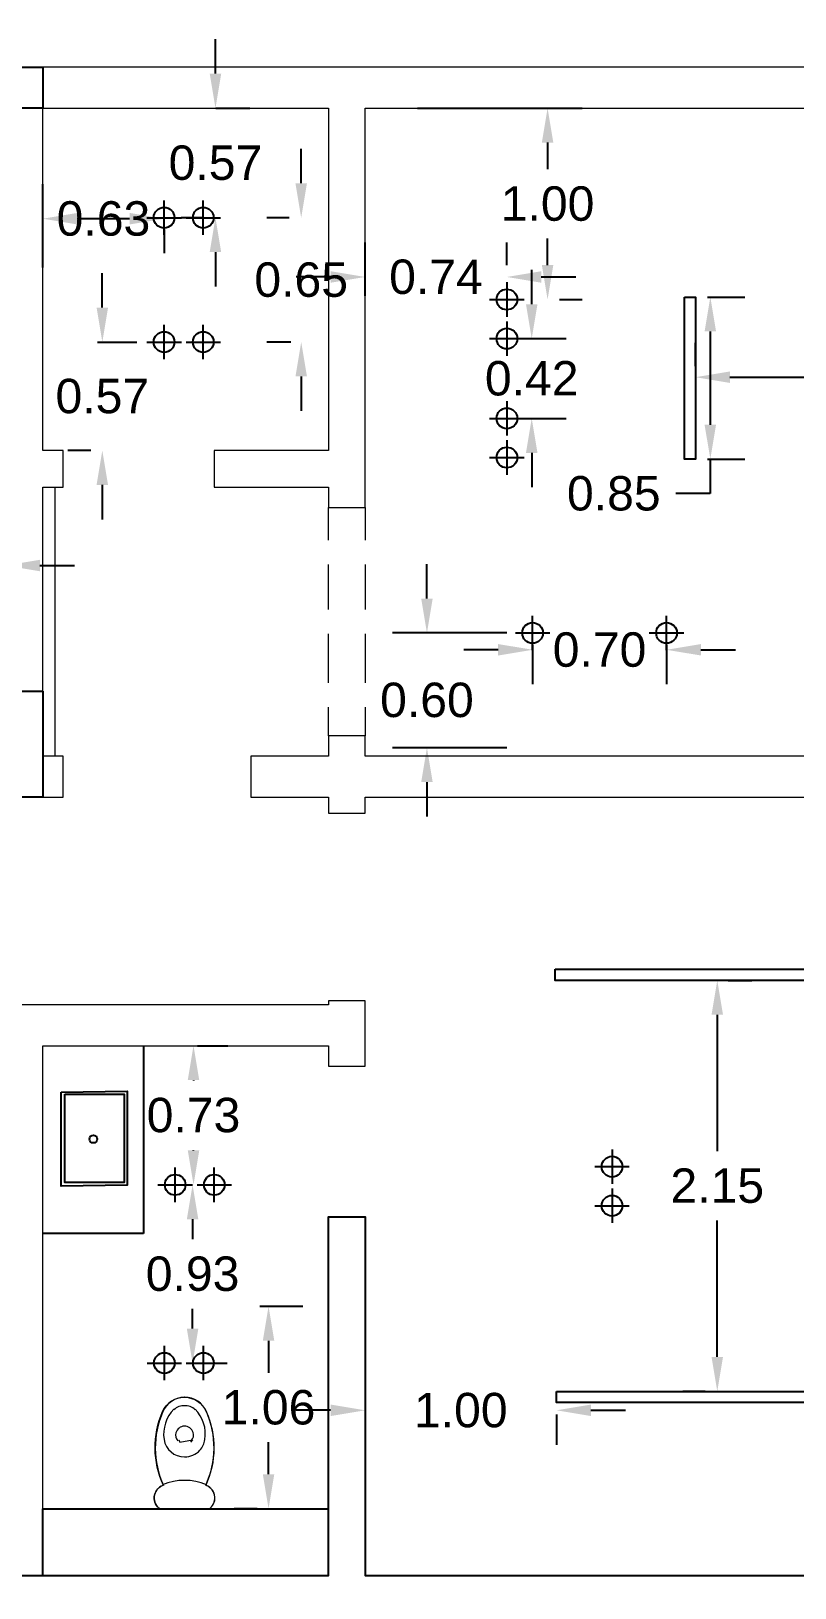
# Model space of a CAD drawing. Header units: inches. Extents: x -279 to 561, y -345 to 342.
# Drawn here: x -151.51 to -147.52, y -265.48 to -257.34 of the extents above; entities that cross this region are included whole.
import ezdxf

# ---------------------------------------------------------------- set-up
doc = ezdxf.new("R2010")
doc.units = ezdxf.units.IN
doc.header["$LTSCALE"] = 0.5
doc.header["$MEASUREMENT"] = 0
for name, color, linetype in [('ceiling', 4, 'Continuous'), ('CEILING FIXTURES LEGENDS$0$E-LTG', 1, 'Continuous'), ('model', 250, 'Continuous'), ('PDF2_Geometry', 7, 'Continuous'), ('PDF2_P-SANR-FIXT', 7, 'Continuous'), ('S-DIM', 7, 'Continuous')]:
    doc.layers.add(name, color=color, linetype=linetype)
doc.styles.get("Standard").update_dxf_attribs({"font": 'arial.ttf'})
doc.dimstyles.get("Standard").update_dxf_attribs({"dimtxt": 0.18, "dimasz": 0.18, "dimexe": 0.18, "dimexo": 0.0625, "dimgap": 0.09, "dimtad": 0, "dimtih": 1, "dimtoh": 1, "dimzin": 0, "dimdsep": 46, "dimtxsty": 'Standard', "dimcen": 0.09, "dimadec": 0, "dimazin": 0, "dimtfac": 1, "dimtofl": 0, "dimtmove": 0, "dimatfit": 3, "dimfxl": 1, "dimtolj": 1, "dimtzin": 0, "dimarcsym": 0})

# ---------------------------------------------------------------- blocks, each defined once
blk = doc.blocks.new('l')
at = {"layer": 'CEILING FIXTURES LEGENDS$0$E-LTG'}
for p, q in [((54.452, -60.4591), (54.452, -60.6391)), ((54.362, -60.5491), (54.542, -60.5491))]:
    blk.add_line(p, q, dxfattribs=at)
blk.add_circle((54.452, -60.5491), 0.0541, dxfattribs=at)
blk = doc.blocks.new('*D932')
at = {"layer": 'Defpoints', "color": 0, "ltscale": 0.5, "transparency": 16777216}
for p in [(-148.8941, -260.4884), (-148.1941, -260.4884), (-148.1941, -260.5765)]:
    blk.add_point(p, dxfattribs=at)
at = {"layer": 'model', "color": 0, "lineweight": -2, "ltscale": 0.5, "transparency": 16777216}
for p, q in [((-148.8941, -260.5509), (-148.8941, -260.7565)), ((-148.1941, -260.5509), (-148.1941, -260.7565)), ((-149.0741, -260.5765), (-149.2541, -260.5765)), ((-148.0141, -260.5765), (-147.8341, -260.5765))]:
    blk.add_line(p, q, dxfattribs=at)
at = {"layer": 'model', "color": 0, "ltscale": 0.5, "transparency": 16777216}
for points in [[(-149.0741, -260.5465), (-149.0741, -260.6065), (-148.8941, -260.5765)], [(-148.0141, -260.5465), (-148.0141, -260.6065), (-148.1941, -260.5765)]]:
    blk.add_solid(points, dxfattribs=at)
at = {"layer": 'model', "color": 0, "ltscale": 0.5, "transparency": 16777216, "insert": (-148.5441, -260.5765), "char_height": 0.18, "attachment_point": 5}
blk.add_mtext('\\A1;0.70', dxfattribs=at)
blk = doc.blocks.new('*D940')
at = {"layer": 'Defpoints', "color": 0, "ltscale": 0.5, "transparency": 16777216}
for p in [(-152.0478, -260.153), (-151.6478, -260.136), (-151.6478, -260.153)]:
    blk.add_point(p, dxfattribs=at)
at = {"layer": 'model', "color": 0, "lineweight": -2, "ltscale": 0.5, "transparency": 16777216}
for p, q in [((-152.0478, -260.0905), (-152.0478, -259.956)), ((-151.6478, -260.0905), (-151.6478, -259.956)), ((-152.2278, -260.136), (-152.4078, -260.136)), ((-151.4678, -260.136), (-151.2878, -260.136))]:
    blk.add_line(p, q, dxfattribs=at)
at = {"layer": 'model', "color": 0, "ltscale": 0.5, "transparency": 16777216}
for points in [[(-152.2278, -260.106), (-152.2278, -260.166), (-152.0478, -260.136)], [(-151.4678, -260.106), (-151.4678, -260.166), (-151.6478, -260.136)]]:
    blk.add_solid(points, dxfattribs=at)
at = {"layer": 'model', "color": 0, "ltscale": 0.5, "transparency": 16777216, "insert": (-151.8478, -260.136), "char_height": 0.18, "attachment_point": 5}
blk.add_mtext('\\A1;0.40', dxfattribs=at)
blk = doc.blocks.new('*D962')
at = {"layer": 'Defpoints', "color": 0, "ltscale": 0.5, "transparency": 16777216}
for p in [(-147.9353, -262.3049), (-147.929, -264.4542), (-147.929, -264.4542)]:
    blk.add_point(p, dxfattribs=at)
at = {"layer": 'model', "color": 0, "lineweight": -2, "ltscale": 0.5, "transparency": 16777216}
for p, q in [((-147.8728, -262.3049), (-147.749, -262.3049)), ((-147.929, -262.4849), (-147.929, -263.1977)), ((-147.929, -264.2742), (-147.929, -263.5615)), ((-147.9915, -264.4542), (-148.109, -264.4542))]:
    blk.add_line(p, q, dxfattribs=at)
at = {"layer": 'model', "color": 0, "ltscale": 0.5, "transparency": 16777216}
for points in [[(-147.959, -262.4849), (-147.899, -262.4849), (-147.929, -262.3049)], [(-147.959, -264.2742), (-147.899, -264.2742), (-147.929, -264.4542)]]:
    blk.add_solid(points, dxfattribs=at)
at = {"layer": 'model', "color": 0, "ltscale": 0.5, "transparency": 16777216, "insert": (-147.929, -263.3796), "char_height": 0.18, "attachment_point": 5}
blk.add_mtext('\\A1;2.15', dxfattribs=at)
blk = doc.blocks.new('*D964')
at = {"layer": 'Defpoints', "color": 0, "ltscale": 0.5, "transparency": 16777216}
for p in [(-151.2291, -258.9672), (-151.1422, -258.9672), (-151.1398, -259.5345)]:
    blk.add_point(p, dxfattribs=at)
at = {"layer": 'model', "color": 0, "lineweight": -2, "ltscale": 0.5, "transparency": 16777216}
for p, q in [((-151.1422, -258.7872), (-151.1422, -258.6072)), ((-151.1666, -258.9672), (-150.9622, -258.9672)), ((-151.2023, -259.5345), (-151.3222, -259.5345)), ((-151.1422, -259.7145), (-151.1422, -259.8945))]:
    blk.add_line(p, q, dxfattribs=at)
at = {"layer": 'model', "color": 0, "ltscale": 0.5, "transparency": 16777216}
for points in [[(-151.1722, -258.7872), (-151.1122, -258.7872), (-151.1422, -258.9672)], [(-151.1722, -259.7145), (-151.1122, -259.7145), (-151.1422, -259.5345)]]:
    blk.add_solid(points, dxfattribs=at)
at = {"layer": 'model', "color": 0, "ltscale": 0.5, "transparency": 16777216, "insert": (-151.1422, -259.2508), "char_height": 0.18, "attachment_point": 5}
blk.add_mtext('\\A1;0.57', dxfattribs=at)
blk = doc.blocks.new('*D965')
at = {"layer": 'Defpoints', "color": 0, "ltscale": 0.5, "transparency": 16777216}
for p in [(-150.6109, -257.744), (-150.551, -257.744), (-150.551, -258.3172)]:
    blk.add_point(p, dxfattribs=at)
at = {"layer": 'model', "color": 0, "lineweight": -2, "ltscale": 0.5, "transparency": 16777216}
for p, q in [((-150.551, -257.564), (-150.551, -257.384)), ((-150.5484, -257.744), (-150.371, -257.744)), ((-150.6135, -258.3172), (-150.731, -258.3172)), ((-150.551, -258.4972), (-150.551, -258.6772))]:
    blk.add_line(p, q, dxfattribs=at)
at = {"layer": 'model', "color": 0, "ltscale": 0.5, "transparency": 16777216}
for points in [[(-150.581, -257.564), (-150.521, -257.564), (-150.551, -257.744)], [(-150.581, -258.4972), (-150.521, -258.4972), (-150.551, -258.3172)]]:
    blk.add_solid(points, dxfattribs=at)
at = {"layer": 'model', "color": 0, "ltscale": 0.5, "transparency": 16777216, "insert": (-150.551, -258.0306), "char_height": 0.18, "attachment_point": 5}
blk.add_mtext('\\A1;0.57', dxfattribs=at)
blk = doc.blocks.new('*D966')
at = {"layer": 'Defpoints', "color": 0, "ltscale": 0.5, "transparency": 16777216}
for p in [(-150.103, -258.3172), (-150.103, -258.9672), (-150.0939, -258.9672)]:
    blk.add_point(p, dxfattribs=at)
at = {"layer": 'model', "color": 0, "lineweight": -2, "ltscale": 0.5, "transparency": 16777216}
for p, q in [((-150.103, -258.1372), (-150.103, -257.9572)), ((-150.1655, -258.3172), (-150.283, -258.3172)), ((-150.1564, -258.9672), (-150.283, -258.9672)), ((-150.103, -259.1472), (-150.103, -259.3272))]:
    blk.add_line(p, q, dxfattribs=at)
at = {"layer": 'model', "color": 0, "ltscale": 0.5, "transparency": 16777216}
for points in [[(-150.133, -258.1372), (-150.073, -258.1372), (-150.103, -258.3172)], [(-150.133, -259.1472), (-150.073, -259.1472), (-150.103, -258.9672)]]:
    blk.add_solid(points, dxfattribs=at)
at = {"layer": 'model', "color": 0, "ltscale": 0.5, "transparency": 16777216, "insert": (-150.103, -258.6422), "char_height": 0.18, "attachment_point": 5}
blk.add_mtext('\\A1;0.65', dxfattribs=at)
blk = doc.blocks.new('*D967')
at = {"layer": 'Defpoints', "color": 0, "ltscale": 0.5, "transparency": 16777216}
for p in [(-151.4531, -258.3224), (-150.8193, -258.3172), (-151.4531, -258.6393)]:
    blk.add_point(p, dxfattribs=at)
at = {"layer": 'model', "color": 0, "lineweight": -2, "ltscale": 0.5, "transparency": 16777216}
for p, q in [((-151.4531, -258.5768), (-151.4531, -258.1424)), ((-150.9993, -258.3224), (-151.2731, -258.3224)), ((-150.8193, -258.3797), (-150.8193, -258.5024))]:
    blk.add_line(p, q, dxfattribs=at)
at = {"layer": 'model', "color": 0, "ltscale": 0.5, "transparency": 16777216}
for points in [[(-151.2731, -258.2924), (-151.2731, -258.3524), (-151.4531, -258.3224)], [(-150.9993, -258.2924), (-150.9993, -258.3524), (-150.8193, -258.3224)]]:
    blk.add_solid(points, dxfattribs=at)
at = {"layer": 'model', "color": 0, "ltscale": 0.5, "transparency": 16777216, "insert": (-151.1362, -258.3224), "char_height": 0.18, "attachment_point": 5}
blk.add_mtext('\\A1;0.63', dxfattribs=at)
blk = doc.blocks.new('*D968')
at = {"layer": 'Defpoints', "color": 0, "ltscale": 0.5, "transparency": 16777216}
for p in [(-149.7691, -264.4798), (-148.7692, -264.5128), (-149.7691, -264.5532)]:
    blk.add_point(p, dxfattribs=at)
at = {"layer": 'model', "color": 0, "lineweight": -2, "ltscale": 0.5, "transparency": 16777216}
for p, q in [((-149.7691, -264.5423), (-149.7691, -264.7332)), ((-149.9491, -264.5532), (-150.1291, -264.5532)), ((-148.7692, -264.5753), (-148.7692, -264.7332)), ((-148.5892, -264.5532), (-148.4092, -264.5532))]:
    blk.add_line(p, q, dxfattribs=at)
at = {"layer": 'model', "color": 0, "ltscale": 0.5, "transparency": 16777216}
for points in [[(-149.9491, -264.5232), (-149.9491, -264.5832), (-149.7691, -264.5532)], [(-148.5892, -264.5232), (-148.5892, -264.5832), (-148.7692, -264.5532)]]:
    blk.add_solid(points, dxfattribs=at)
at = {"layer": 'model', "color": 0, "ltscale": 0.5, "transparency": 16777216, "insert": (-149.2692, -264.5532), "char_height": 0.18, "attachment_point": 5}
blk.add_mtext('\\A1;1.00', dxfattribs=at)
blk = doc.blocks.new('*D970')
at = {"layer": 'Defpoints', "color": 0, "ltscale": 0.5, "transparency": 16777216}
for p in [(-150.6715, -263.3741), (-150.6705, -263.3741), (-150.7281, -264.3061)]:
    blk.add_point(p, dxfattribs=at)
at = {"layer": 'model', "color": 0, "lineweight": -2, "ltscale": 0.5, "transparency": 16777216}
for p, q in [((-150.609, -263.3741), (-150.4905, -263.3741)), ((-150.6705, -263.5541), (-150.6705, -263.6581)), ((-150.6705, -264.1261), (-150.6705, -264.0221)), ((-150.6656, -264.3061), (-150.4905, -264.3061))]:
    blk.add_line(p, q, dxfattribs=at)
at = {"layer": 'model', "color": 0, "ltscale": 0.5, "transparency": 16777216}
for points in [[(-150.7005, -263.5541), (-150.6405, -263.5541), (-150.6705, -263.3741)], [(-150.7005, -264.1261), (-150.6405, -264.1261), (-150.6705, -264.3061)]]:
    blk.add_solid(points, dxfattribs=at)
at = {"layer": 'model', "color": 0, "ltscale": 0.5, "transparency": 16777216, "insert": (-150.6705, -263.8401), "char_height": 0.18, "attachment_point": 5}
blk.add_mtext('\\A1;0.93', dxfattribs=at)
blk = doc.blocks.new('*D971')
at = {"layer": 'Defpoints', "color": 0, "ltscale": 0.5, "transparency": 16777216}
for p in [(-150.3821, -264.0095), (-150.2736, -264.0095), (-150.271, -265.0677)]:
    blk.add_point(p, dxfattribs=at)
at = {"layer": 'model', "color": 0, "lineweight": -2, "ltscale": 0.5, "transparency": 16777216}
for p, q in [((-150.3196, -264.0095), (-150.0936, -264.0095)), ((-150.2736, -264.1895), (-150.2736, -264.3567)), ((-150.2736, -264.8877), (-150.2736, -264.7205)), ((-150.3335, -265.0677), (-150.4536, -265.0677))]:
    blk.add_line(p, q, dxfattribs=at)
at = {"layer": 'model', "color": 0, "ltscale": 0.5, "transparency": 16777216}
for points in [[(-150.3036, -264.1895), (-150.2436, -264.1895), (-150.2736, -264.0095)], [(-150.3036, -264.8877), (-150.2436, -264.8877), (-150.2736, -265.0677)]]:
    blk.add_solid(points, dxfattribs=at)
at = {"layer": 'model', "color": 0, "ltscale": 0.5, "transparency": 16777216, "insert": (-150.2736, -264.5386), "char_height": 0.18, "attachment_point": 5}
blk.add_mtext('\\A1;1.06', dxfattribs=at)
blk = doc.blocks.new('*D972')
at = {"layer": 'Defpoints', "color": 0, "ltscale": 0.5, "transparency": 16777216}
for p in [(-150.707, -262.6466), (-150.6657, -262.6466), (-150.6705, -263.3741)]:
    blk.add_point(p, dxfattribs=at)
at = {"layer": 'model', "color": 0, "lineweight": -2, "ltscale": 0.5, "transparency": 16777216}
for p, q in [((-150.6445, -262.6466), (-150.4857, -262.6466)), ((-150.6657, -262.8266), (-150.6657, -262.8284)), ((-150.6657, -263.1941), (-150.6657, -263.1923)), ((-150.608, -263.3741), (-150.4857, -263.3741))]:
    blk.add_line(p, q, dxfattribs=at)
at = {"layer": 'model', "color": 0, "ltscale": 0.5, "transparency": 16777216}
for points in [[(-150.6957, -262.8266), (-150.6357, -262.8266), (-150.6657, -262.6466)], [(-150.6957, -263.1941), (-150.6357, -263.1941), (-150.6657, -263.3741)]]:
    blk.add_solid(points, dxfattribs=at)
at = {"layer": 'model', "color": 0, "ltscale": 0.5, "transparency": 16777216, "insert": (-150.6657, -263.0104), "char_height": 0.18, "attachment_point": 5}
blk.add_mtext('\\A1;0.73', dxfattribs=at)
blk = doc.blocks.new('*D973')
at = {"layer": 'Defpoints', "color": 0, "ltscale": 0.5, "transparency": 16777216}
for p in [(-148.0427, -258.7322), (-148.0427, -259.5794), (-147.9653, -259.5794)]:
    blk.add_point(p, dxfattribs=at)
at = {"layer": 'model', "color": 0, "lineweight": -2, "ltscale": 0.5, "transparency": 16777216}
for p, q in [((-147.9802, -258.7322), (-147.7853, -258.7322)), ((-147.9653, -258.9122), (-147.9653, -259.3994)), ((-147.9802, -259.5794), (-147.7853, -259.5794)), ((-147.9653, -259.5794), (-147.9653, -259.7594)), ((-147.9653, -259.7594), (-148.1453, -259.7594))]:
    blk.add_line(p, q, dxfattribs=at)
at = {"layer": 'model', "color": 0, "ltscale": 0.5, "transparency": 16777216}
for points in [[(-147.9953, -258.9122), (-147.9353, -258.9122), (-147.9653, -258.7322)], [(-147.9953, -259.3994), (-147.9353, -259.3994), (-147.9653, -259.5794)]]:
    blk.add_solid(points, dxfattribs=at)
at = {"layer": 'model', "color": 0, "ltscale": 0.5, "transparency": 16777216, "insert": (-148.4697, -259.7594), "char_height": 0.18, "attachment_point": 5}
blk.add_mtext('\\A1;0.85', dxfattribs=at)
blk = doc.blocks.new('*D974')
at = {"layer": 'Defpoints', "color": 0, "ltscale": 0.5, "transparency": 16777216}
for p in [(-149.001, -258.9494), (-148.8985, -258.9494), (-149.001, -259.3667)]:
    blk.add_point(p, dxfattribs=at)
at = {"layer": 'model', "color": 0, "lineweight": -2, "ltscale": 0.5, "transparency": 16777216}
for p, q in [((-148.8985, -258.7694), (-148.8985, -258.5894)), ((-148.9385, -258.9494), (-148.7185, -258.9494)), ((-148.9385, -259.3667), (-148.7185, -259.3667)), ((-148.8985, -259.5467), (-148.8985, -259.7267))]:
    blk.add_line(p, q, dxfattribs=at)
at = {"layer": 'model', "color": 0, "ltscale": 0.5, "transparency": 16777216}
for points in [[(-148.9285, -258.7694), (-148.8685, -258.7694), (-148.8985, -258.9494)], [(-148.9285, -259.5467), (-148.8685, -259.5467), (-148.8985, -259.3667)]]:
    blk.add_solid(points, dxfattribs=at)
at = {"layer": 'model', "color": 0, "ltscale": 0.5, "transparency": 16777216, "insert": (-148.8985, -259.158), "char_height": 0.18, "attachment_point": 5}
blk.add_mtext('\\A1;0.42', dxfattribs=at)
blk = doc.blocks.new('*D975')
at = {"layer": 'Defpoints', "color": 0, "ltscale": 0.5, "transparency": 16777216}
for p in [(-149.7691, -258.6271), (-149.0283, -258.6271), (-149.7691, -258.7885)]:
    blk.add_point(p, dxfattribs=at)
at = {"layer": 'model', "color": 0, "lineweight": -2, "ltscale": 0.5, "transparency": 16777216}
for p, q in [((-149.7691, -258.726), (-149.7691, -258.4471)), ((-149.0283, -258.5646), (-149.0283, -258.4471)), ((-149.9491, -258.6271), (-150.1291, -258.6271)), ((-148.8483, -258.6271), (-148.6683, -258.6271))]:
    blk.add_line(p, q, dxfattribs=at)
at = {"layer": 'model', "color": 0, "ltscale": 0.5, "transparency": 16777216}
for points in [[(-149.9491, -258.5971), (-149.9491, -258.6571), (-149.7691, -258.6271)], [(-148.8483, -258.5971), (-148.8483, -258.6571), (-149.0283, -258.6271)]]:
    blk.add_solid(points, dxfattribs=at)
at = {"layer": 'model', "color": 0, "ltscale": 0.5, "transparency": 16777216, "insert": (-149.3987, -258.6271), "char_height": 0.18, "attachment_point": 5}
blk.add_mtext('\\A1;0.74', dxfattribs=at)
blk = doc.blocks.new('*D976')
at = {"layer": 'Defpoints', "color": 0, "ltscale": 0.5, "transparency": 16777216}
for p in [(-149.5575, -257.744), (-148.8156, -257.744), (-148.8166, -258.745)]:
    blk.add_point(p, dxfattribs=at)
at = {"layer": 'model', "color": 0, "lineweight": -2, "ltscale": 0.5, "transparency": 16777216}
for p, q in [((-149.495, -257.744), (-148.6356, -257.744)), ((-148.8156, -257.924), (-148.8156, -258.0626)), ((-148.8156, -258.565), (-148.8156, -258.4264)), ((-148.7541, -258.745), (-148.6356, -258.745))]:
    blk.add_line(p, q, dxfattribs=at)
at = {"layer": 'model', "color": 0, "ltscale": 0.5, "transparency": 16777216}
for points in [[(-148.8456, -257.924), (-148.7856, -257.924), (-148.8156, -257.744)], [(-148.8456, -258.565), (-148.7856, -258.565), (-148.8156, -258.745)]]:
    blk.add_solid(points, dxfattribs=at)
at = {"layer": 'model', "color": 0, "ltscale": 0.5, "transparency": 16777216, "insert": (-148.8156, -258.2445), "char_height": 0.18, "attachment_point": 5}
blk.add_mtext('\\A1;1.00', dxfattribs=at)
blk = doc.blocks.new('*D977')
at = {"layer": 'Defpoints', "color": 0, "ltscale": 0.5, "transparency": 16777216}
for p in [(-148.0427, -259.1558), (-146.2562, -259.1512), (-146.2562, -259.1512)]:
    blk.add_point(p, dxfattribs=at)
at = {"layer": 'model', "color": 0, "lineweight": -2, "ltscale": 0.5, "transparency": 16777216}
for p, q in [((-148.0427, -259.0933), (-148.0427, -258.9712)), ((-146.2562, -259.0887), (-146.2562, -258.9712)), ((-147.8627, -259.1512), (-147.465, -259.1512)), ((-146.4362, -259.1512), (-146.834, -259.1512))]:
    blk.add_line(p, q, dxfattribs=at)
at = {"layer": 'model', "color": 0, "ltscale": 0.5, "transparency": 16777216}
for points in [[(-147.8627, -259.1212), (-147.8627, -259.1812), (-148.0427, -259.1512)], [(-146.4362, -259.1212), (-146.4362, -259.1812), (-146.2562, -259.1512)]]:
    blk.add_solid(points, dxfattribs=at)
at = {"layer": 'model', "color": 0, "ltscale": 0.5, "transparency": 16777216, "insert": (-147.1495, -259.1512), "char_height": 0.18, "attachment_point": 5}
blk.add_mtext('\\A1;1.79', dxfattribs=at)
blk = doc.blocks.new('*D978')
at = {"layer": 'Defpoints', "color": 0, "ltscale": 0.5, "transparency": 16777216}
for p in [(-148.9667, -260.4884), (-149.446, -261.0884), (-148.9667, -261.0884)]:
    blk.add_point(p, dxfattribs=at)
at = {"layer": 'model', "color": 0, "lineweight": -2, "ltscale": 0.5, "transparency": 16777216}
for p, q in [((-149.446, -260.3084), (-149.446, -260.1284)), ((-149.0292, -260.4884), (-149.626, -260.4884)), ((-149.0292, -261.0884), (-149.626, -261.0884)), ((-149.446, -261.2684), (-149.446, -261.4484))]:
    blk.add_line(p, q, dxfattribs=at)
at = {"layer": 'model', "color": 0, "ltscale": 0.5, "transparency": 16777216}
for points in [[(-149.476, -260.3084), (-149.416, -260.3084), (-149.446, -260.4884)], [(-149.476, -261.2684), (-149.416, -261.2684), (-149.446, -261.0884)]]:
    blk.add_solid(points, dxfattribs=at)
at = {"layer": 'model', "color": 0, "ltscale": 0.5, "transparency": 16777216, "insert": (-149.446, -260.8396), "char_height": 0.18, "attachment_point": 5}
blk.add_mtext('\\A1;0.60', dxfattribs=at)
blk = doc.blocks.new('*D1071')
at = {"color": 0, "linetype": 'ByBlock', "lineweight": -2, "transparency": 16777216}
for p, q in [((558.6522, 342.2788), (558.6522, 342.4729)), ((560.6522, 342.2788), (560.6522, 342.4729)), ((558.8322, 342.2929), (559.1722, 342.2929)), ((560.4722, 342.2929), (560.1322, 342.2929))]:
    blk.add_line(p, q, dxfattribs=at)
at = {"color": 0, "linetype": 'ByBlock', "transparency": 16777216}
for points in [[(558.8322, 342.3229), (558.8322, 342.2629), (558.6522, 342.2929)], [(560.4722, 342.3229), (560.4722, 342.2629), (560.6522, 342.2929)]]:
    blk.add_solid(points, dxfattribs=at)
at = {"layer": 'Defpoints', "color": 0, "linetype": 'ByBlock', "transparency": 16777216}
for p in [(560.6522, 342.2929), (558.6522, 342.2163), (560.6522, 342.2163)]:
    blk.add_point(p, dxfattribs=at)
at = {"layer": 'Defpoints', "color": 0, "ltscale": 0.5, "transparency": 16777216}
for p in [(-209.5, -305.36), (-209.5, -305.81), (-209.5, -305.81)]:
    blk.add_point(p, dxfattribs=at)
at = {"layer": 'S-DIM', "color": 0, "lineweight": -2, "ltscale": 0.5, "transparency": 16777216}
for p, q in [((-209.5, -305.18), (-209.5, -305)), ((-209.5625, -305.36), (-209.68, -305.36)), ((-209.5625, -305.81), (-209.68, -305.81)), ((-209.5, -305.99), (-209.5, -306.17))]:
    blk.add_line(p, q, dxfattribs=at)
at = {"layer": 'S-DIM', "color": 0, "ltscale": 0.5, "transparency": 16777216}
for points in [[(-209.53, -305.18), (-209.47, -305.18), (-209.5, -305.36)], [(-209.53, -305.99), (-209.47, -305.99), (-209.5, -305.81)]]:
    blk.add_solid(points, dxfattribs=at)
at = {"color": 0, "linetype": 'ByBlock', "transparency": 16777216, "insert": (559.6522, 342.2929), "char_height": 0.18, "attachment_point": 5}
blk.add_mtext('\\A1;2.0000', dxfattribs=at)
at = {"layer": 'S-DIM', "color": 0, "ltscale": 0.5, "transparency": 16777216, "insert": (-209.5, -305.585), "char_height": 0.18, "attachment_point": 5}
blk.add_mtext('\\A1;0.45', dxfattribs=at)

msp = doc.modelspace()

# ---------------------------------------------------------------- linework, layer by layer
for p, q in [((-150.9262, -262.6466), (-150.9262, -263.6293)), ((-150.9262, -263.6293), (-151.4531, -263.6293))]:
    msp.add_line(p, q)
at = {"ltscale": 0.5}
for p, q in [((-151.4531, -265.4177), (-151.4531, -265.0677)), ((-151.4531, -265.0677), (-149.961, -265.0677))]:
    msp.add_line(p, q, dxfattribs=at)
for points in [[(-151.3573, -262.8888), (-151.0125, -262.8847), (-151.0125, -263.3763), (-151.3573, -263.3804)], [(-151.3374, -262.8998), (-151.0276, -262.8998), (-151.0276, -263.3612), (-151.3374, -263.3612)]]:
    msp.add_lwpolyline(points, close=True)
msp.add_circle((-151.1889, -263.135), 0.0204)
at = {"layer": 'CEILING FIXTURES LEGENDS$0$E-LTG', "ltscale": 0.5}
msp.add_lwpolyline([(-148.1008, -258.7322), (-148.0427, -258.7322), (-148.0427, -259.5794), (-148.1008, -259.5794)], close=True, dxfattribs=at)
at = {"layer": 'CEILING FIXTURES LEGENDS$0$E-LTG'}
for points in [[(-148.7755, -262.2464), (-143.8712, -262.2464), (-143.8712, -262.3049), (-148.7755, -262.3049)], [(-148.7692, -264.4542), (-143.8649, -264.4542), (-143.8649, -264.5128), (-148.7692, -264.5128)]]:
    msp.add_lwpolyline(points, close=True, dxfattribs=at)
at = {"layer": 'PDF2_Geometry', "lineweight": 9}
for points in [[(-162.6439, -265.6308), (-142.6497, -265.6308), (-142.6497, -257.5308), (-149.961, -257.5308)], [(-146.5505, -257.5308), (-151.4531, -257.5308)], [(-151.6449, -261.3464), (-151.3465, -261.3464), (-151.3465, -261.1332), (-151.4531, -261.1332), (-151.4531, -259.7264), (-151.3465, -259.7264), (-151.3465, -259.5345), (-151.4531, -259.5345), (-151.4531, -257.744), (-149.961, -257.744), (-149.961, -259.5345), (-150.5578, -259.5345), (-150.5578, -259.7264), (-149.961, -259.7264), (-149.961, -259.8329), (-149.7691, -259.8329), (-149.7691, -257.744), (-145.9963, -257.744)], [(-151.3891, -261.1332), (-151.3891, -259.7264)], [(-151.4531, -265.4177), (-151.4531, -262.6466), (-149.961, -262.6466), (-149.961, -262.7532), (-149.7691, -262.7532), (-149.7691, -262.4122), (-149.961, -262.4122), (-149.961, -262.4335), (-151.6449, -262.4335), (-151.6449, -265.4177), (-162.452, -265.4177), (-162.452, -260.1314), (-157.4428, -260.1314), (-157.4428, -261.4743)], [(-142.8628, -261.1332), (-149.7691, -261.1332), (-149.7691, -261.0266), (-149.961, -261.0266), (-149.961, -261.1332), (-150.366, -261.1332), (-150.366, -261.3464), (-149.961, -261.3464), (-149.961, -261.4316), (-149.7691, -261.4316), (-149.7691, -261.3464), (-146.2094, -261.3464)]]:
    msp.add_lwpolyline(points, dxfattribs=at)
at = {"layer": 'PDF2_Geometry', "lineweight": 25}
for points in [[(-154.6505, -257.5308), (-154.6505, -261.1332), (-155.5457, -261.1332), (-155.5457, -257.5308), (-151.4531, -257.5308), (-151.4531, -257.744), (-151.6449, -257.744)], [(-154.5012, -265.6308), (-154.4799, -265.6308), (-154.4799, -265.5456), (-154.4586, -265.5456), (-154.4586, -265.4177), (-154.5012, -265.4177), (-154.5012, -265.6308), (-153.5634, -265.6308), (-152.0073, -265.6308), (-152.0073, -265.4177), (-152.0286, -265.4177), (-152.0286, -265.5456), (-152.0286, -265.6308), (-152.0073, -265.6308), (-152.0073, -265.4177), (-149.961, -265.4177), (-149.961, -263.5419), (-149.7691, -263.5419), (-149.7691, -265.4177), (-146.2094, -265.4177)]]:
    msp.add_lwpolyline(points, dxfattribs=at)
at = {"layer": 'PDF2_Geometry', "color": 251, "lineweight": 9, "true_color": 0x626466}
for points in [[(-149.961, -260.0035), (-149.961, -259.8329), (-149.7691, -259.8329), (-149.7691, -260.0035)], [(-149.961, -260.3658), (-149.961, -260.1314)], [(-149.7691, -260.1314), (-149.7691, -260.3658)], [(-149.961, -260.7495), (-149.961, -260.4937)], [(-149.7691, -260.4937), (-149.7691, -260.7495)], [(-149.7691, -260.8774), (-149.7691, -261.0266), (-149.961, -261.0266), (-149.961, -260.8774)]]:
    msp.add_lwpolyline(points, dxfattribs=at)
at = {"layer": 'PDF2_Geometry', "lineweight": 25}
msp.add_lwpolyline([(-151.4531, -260.7922), (-151.4531, -261.3464), (-151.6449, -261.3464), (-151.6449, -260.7922)], close=True, dxfattribs=at)
at = {"layer": 'PDF2_P-SANR-FIXT', "lineweight": 18}
msp.add_lwpolyline([(-150.8271, -264.5598, -0.294652), (-150.7136, -264.485, 0.294652), (-150.8256, -264.5597, 0.21441), (-150.8229, -264.9457, -0.214584)], format="xyb", close=True, dxfattribs=at)
for points in [[(-150.7678, -264.5467, 0.237716), (-150.8197, -264.7055, 0.368464), (-150.7125, -264.797, 0.210543), (-150.6323, -264.7617, 0.146578), (-150.6062, -264.7067, 0.237716), (-150.6571, -264.5467)], [(-150.5993, -264.5597, -0.214584), (-150.602, -264.9457, 0.21441), (-150.5978, -264.5598, 0.294652), (-150.7113, -264.485, -0.294652), (-150.5993, -264.5597)], [(-150.6773, -264.7123, 0.278182), (-150.6672, -264.6688, 0.737458), (-150.7579, -264.6704, 0.278202), (-150.7476, -264.7123)], [(-150.8267, -264.9465, 0.616087), (-150.8388, -265.0703, -0.604481), (-150.8289, -264.9474)], [(-150.5871, -265.0644), (-150.5871, -265.0699, 0.616087), (-150.5982, -264.9465)]]:
    msp.add_lwpolyline(points, format="xyb", dxfattribs=at)
for points in [[(-150.7431, -264.7079), (-150.7375, -264.719), (-150.6707, -264.7079), (-150.6818, -264.719)], [(-150.8322, -265.0699), (-150.8322, -265.0644)]]:
    msp.add_lwpolyline(points, dxfattribs=at)
for centre, radius, start, end in [((-150.718, -264.5992), 0.0696, 84.16398, 135.60437), ((-150.7069, -264.5992), 0.0696, 44.39563, 95.83602), ((-150.7125, -265.212), 0.2925, 66.87884, 113.12116), ((-150.6233, -265.0115), 0.0696, 302.27096, 66.87961)]:
    msp.add_arc(centre, radius, start, end, dxfattribs=at)

# ---------------------------------------------------------------- block references
at = {"layer": 'ceiling', "rotation": 90}
for p in [(-211.3684, -312.7692), (-211.164, -312.7692), (-211.3684, -313.4192), (-211.164, -313.4192), (-209.4432, -314.9404), (-208.7432, -314.9404), (-211.3106, -317.8261), (-211.1063, -317.8261), (-211.3672, -318.7581), (-211.1629, -318.7581)]:
    msp.add_blockref('l', p, dxfattribs=at)
at = {"layer": 'ceiling'}
for p in [(-203.4803, -198.1959), (-203.4803, -198.4003), (-203.4803, -198.8176), (-203.4803, -199.022), (-202.9307, -202.7301), (-202.9307, -202.9345)]:
    msp.add_blockref('l', p, dxfattribs=at)

# ---------------------------------------------------------------- dimensions: what is measured, and where the dimension line sits
at = {"layer": 'model', "ltscale": 0.5}
for base, p1, p2, picture, middle in [((-150.551, -257.744), (-150.551, -258.3172), (-150.6109, -257.744), '*D965', (-150.551, -258.0306)), ((-150.103, -258.9672), (-150.103, -258.3172), (-150.0939, -258.9672), '*D966', (-150.103, -258.6422)), ((-151.1422, -258.9672), (-151.1398, -259.5345), (-151.2291, -258.9672), '*D964', (-151.1422, -259.2508)), ((-149.446, -261.0884), (-148.9667, -260.4884), (-148.9667, -261.0884), '*D978', (-149.446, -260.8396)), ((-150.6657, -262.6466), (-150.6705, -263.3741), (-150.707, -262.6466), '*D972', (-150.6657, -263.0104))]:
    dim = msp.add_linear_dim(base=base, p1=p1, p2=p2, angle=90, dimstyle='Standard', dxfattribs=at)
    dim.commit()
    dim.dimension.update_dxf_attribs({"geometry": picture, "text_midpoint": middle, "dimtype": 160})
for base, p1, p2, picture, middle in [((-148.8156, -257.744), (-148.8166, -258.745), (-149.5575, -257.744), '*D976', (-148.8156, -258.2445)), ((-148.8985, -258.9494), (-149.001, -259.3667), (-149.001, -258.9494), '*D974', (-148.8985, -259.158)), ((-147.9653, -259.5794), (-148.0427, -258.7322), (-148.0427, -259.5794), '*D973', (-148.4697, -259.7594)), ((-147.929, -264.4542), (-147.9353, -262.3049), (-147.929, -264.4542), '*D962', (-147.929, -263.3796)), ((-150.6705, -263.3741), (-150.7281, -264.3061), (-150.6715, -263.3741), '*D970', (-150.6705, -263.8401)), ((-150.2736, -264.0095), (-150.271, -265.0677), (-150.3821, -264.0095), '*D971', (-150.2736, -264.5386))]:
    dim = msp.add_linear_dim(base=base, p1=p1, p2=p2, angle=90, dimstyle='Standard', dxfattribs=at)
    dim.commit()
    dim.dimension.update_dxf_attribs({"geometry": picture, "text_midpoint": middle})
for base, p1, p2, picture, middle in [((-151.4531, -258.3224), (-150.8193, -258.3172), (-151.4531, -258.6393), '*D967', (-151.1362, -258.3224)), ((-151.6478, -260.136), (-152.0478, -260.153), (-151.6478, -260.153), '*D940', (-151.8478, -260.136))]:
    dim = msp.add_linear_dim(base=base, p1=p1, p2=p2, dimstyle='Standard', dxfattribs=at)
    dim.commit()
    dim.dimension.update_dxf_attribs({"geometry": picture, "text_midpoint": middle, "dimtype": 160})
for base, p1, p2, picture, middle in [((-149.7691, -258.6271), (-149.0283, -258.6271), (-149.7691, -258.7885), '*D975', (-149.3987, -258.6271)), ((-146.2562, -259.1512), (-148.0427, -259.1558), (-146.2562, -259.1512), '*D977', (-147.1495, -259.1512)), ((-148.1941, -260.5765), (-148.8941, -260.4884), (-148.1941, -260.4884), '*D932', (-148.5441, -260.5765)), ((-149.7691, -264.5532), (-148.7692, -264.5128), (-149.7691, -264.4798), '*D968', (-149.2692, -264.5532))]:
    dim = msp.add_linear_dim(base=base, p1=p1, p2=p2, dimstyle='Standard', dxfattribs=at)
    dim.commit()
    dim.dimension.update_dxf_attribs({"geometry": picture, "text_midpoint": middle})
at = {"layer": 'S-DIM', "ltscale": 0.5}
dim = msp.add_linear_dim(base=(-209.5, -305.81), p1=(-209.5, -305.36), p2=(-209.5, -305.81), angle=90, dimstyle='Standard', dxfattribs=at)
dim.commit()
dim.dimension.update_dxf_attribs({"geometry": '*D1071', "text_midpoint": (-209.5, -305.585)})

doc.saveas('drawing.dxf')
